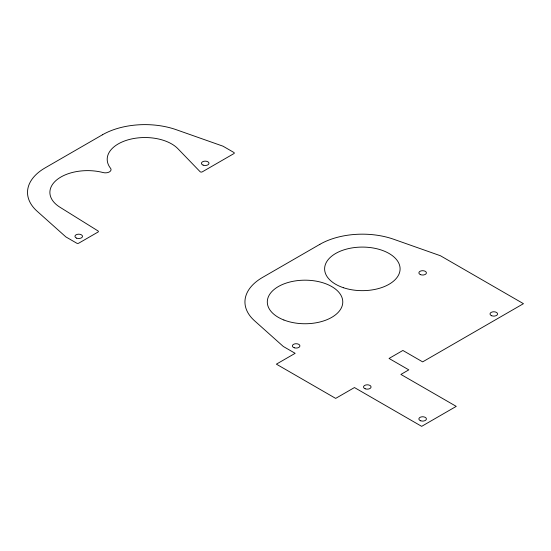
<?xml version="1.0" encoding="UTF-8"?>
<svg xmlns="http://www.w3.org/2000/svg" width="551" height="551" viewBox="0 0 551 551"><rect width="100%" height="100%" fill="white"/><g stroke="black" fill="none" stroke-linecap="round" stroke-linejoin="round"><path stroke-width="0.83" d="M102.445 134.781L45.127 167.876A60.1 34.699 0 0 0 37.144 211.247L65.879 236.916L76.747 243.191A1.398 0.806 0 0 0 78.724 243.191L98.009 232.061A1.398 0.806 0 0 0 98.044 230.945L59.949 207.224A37.737 21.785 0 0 1 56.987 179.688A37.737 21.785 0 0 1 103.154 172.559A5.593 3.23 0 0 0 109.408 171.898A5.593 3.23 0 0 0 110.551 168.289A37.737 21.785 0 0 1 127.97 139.858A37.737 21.785 0 0 1 177.897 148.708L200.082 171.678A1.398 0.806 0 0 0 202.286 171.857L233.886 153.612A1.398 0.806 0 0 0 233.886 152.475L223.017 146.194L176.272 129.712A60.1 34.699 0 0 0 102.445 134.781M319.862 244.334L262.545 277.428A60.1 34.699 0 0 0 254.562 320.792L283.297 346.469L295.157 353.315L276.382 364.156L335.676 398.394L354.451 387.553L421.66 426.35L456.249 406.376L400.901 374.425L408.808 369.859L389.047 358.453L402.877 350.464L422.645 361.876L523.45 303.677L440.435 255.747L393.69 239.258A60.1 34.699 0 0 0 319.862 244.334M76.61 238.149A3.774 2.176 0 0 0 82.492 236.503A3.774 2.176 0 0 0 77.078 234.389A3.774 2.176 0 0 0 76.61 238.149M203.112 165.121A3.774 2.176 0 0 0 208.987 163.468A3.774 2.176 0 0 0 203.574 161.353A3.774 2.176 0 0 0 203.112 165.121M343.493 287.739A37.737 21.785 0 0 0 400.095 268.867A37.737 21.785 0 0 0 343.493 250.002A37.737 21.785 0 0 0 343.493 287.739M283.889 320.007A37.737 21.785 0 0 0 342.681 303.518A37.737 21.785 0 0 0 288.552 282.367A37.737 21.785 0 0 0 283.889 320.007M420.53 274.667A3.774 2.176 0 0 0 426.412 273.02A3.774 2.176 0 0 0 420.998 270.906A3.774 2.176 0 0 0 420.53 274.667M491.685 315.751A3.774 2.176 0 0 0 497.567 314.098A3.774 2.176 0 0 0 492.153 311.983A3.774 2.176 0 0 0 491.685 315.751M420.757 420.819A3.774 2.176 0 0 0 426.419 418.932A3.774 2.176 0 0 0 420.757 417.045A3.774 2.176 0 0 0 420.757 420.819M365.189 388.786A3.774 2.176 0 0 0 371.064 387.133A3.774 2.176 0 0 0 365.65 385.018A3.774 2.176 0 0 0 365.189 388.786M294.262 347.784A3.774 2.176 0 0 0 299.923 345.897A3.774 2.176 0 0 0 294.262 344.01A3.774 2.176 0 0 0 294.262 347.784"/></g></svg>
